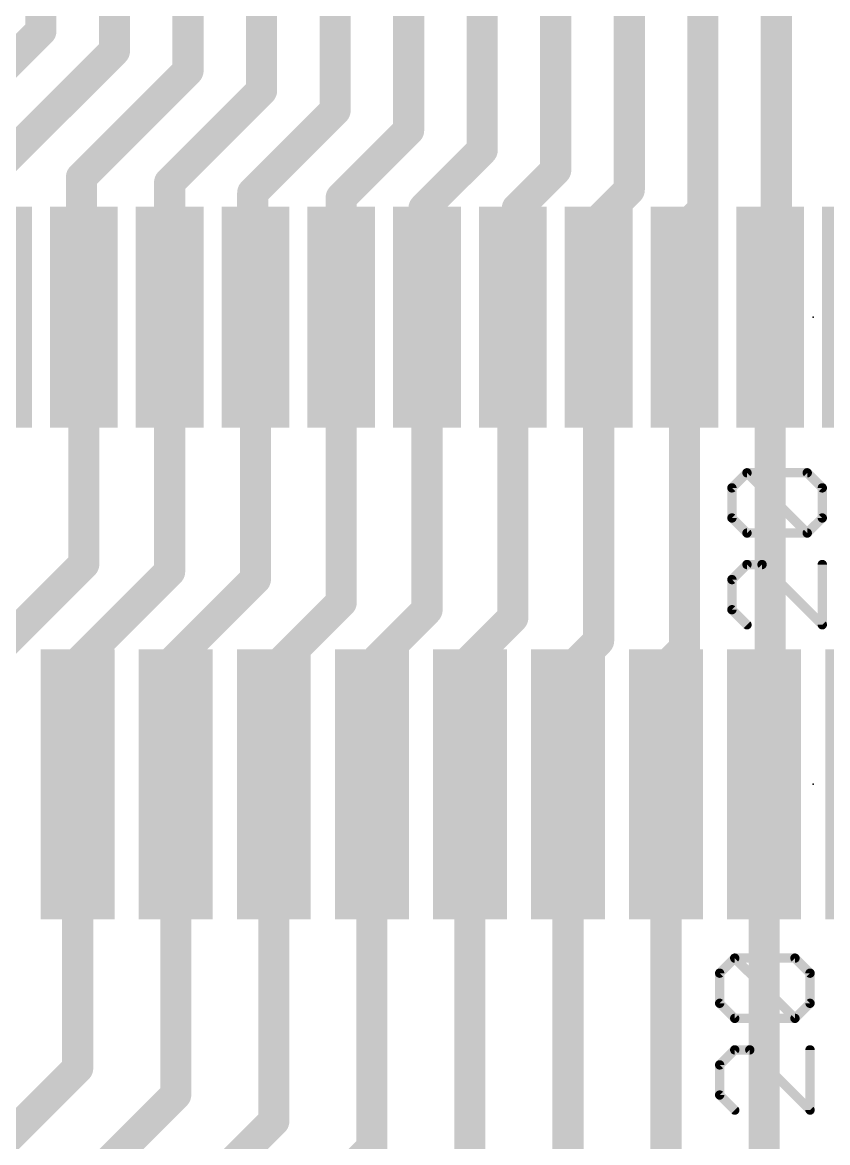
# Model space of a CAD drawing. Extents: x -28 to 28, y -5.2 to 53.3.
# Drawn here: x -6.45 to 0.12, y 8.51 to 17.65 of the extents above; entities that cross this region are included whole.
import ezdxf

# ---------------------------------------------------------------- set-up
doc = ezdxf.new("R2010")
doc.units = 0
for name, color, linetype in [('1', 12, 'CONTINUOUS'), ('21', 40, 'CONTINUOUS'), ('23', 53, 'CONTINUOUS'), ('29', 253, 'CONTINUOUS')]:
    doc.layers.add(name, color=color, linetype=linetype)

# ---------------------------------------------------------------- blocks, each defined once
blk = doc.blocks.new('RECT')
blk.add_solid([(-0.5, -0.5), (0.5, -0.5), (-0.5, 0.5), (0.5, 0.5)])

msp = doc.modelspace()

# ---------------------------------------------------------------- linework, layer by layer
at = {"layer": '1', "const_width": 0.254}
for points in [[(-6.3, 19.812), (-6.3, 17.576)], [(-5.7, 17.414), (-5.7, 19.812)], [(-5.1, 17.252), (-5.1, 19.812)], [(-4.5, 17.09), (-4.5, 19.812)], [(-3.9, 16.928), (-3.9, 19.812)], [(-3.3, 16.766), (-3.3, 19.812)], [(-2.7, 16.604), (-2.7, 19.812)], [(-2.1, 16.442), (-2.1, 19.812)], [(-1.5, 16.28), (-1.5, 19.812)], [(-0.9, 16.118), (-0.9, 19.812)], [(-0.3, 15.702), (-0.3, 19.812)], [(-6.3, 17.576), (-7.366, 16.51)], [(-6.65, 16.464), (-5.7, 17.414)], [(-5.969, 16.383), (-5.1, 17.252)], [(-5.25, 16.34), (-4.5, 17.09)], [(-4.572, 16.256), (-3.9, 16.928)], [(-3.85, 16.216), (-3.3, 16.766)], [(-3.175, 16.129), (-2.7, 16.604)], [(-2.413, 16.129), (-2.1, 16.442)], [(-5.969, 15.24), (-5.969, 16.383)], [(-5.25, 15.24), (-5.25, 16.34)], [(-4.572, 15.621), (-4.572, 16.256)], [(-1.778, 16.002), (-1.5, 16.28)], [(-3.85, 15.24), (-3.85, 16.216)], [(-3.175, 15.494), (-3.175, 16.129)], [(-2.413, 15.367), (-2.413, 16.129)], [(-1.016, 16.002), (-0.9, 16.118)], [(-1.778, 15.113), (-1.778, 16.002)], [(-1.016, 15.494), (-1.016, 16.002)], [(-0.381, 15.621), (-0.3, 15.702)], [(-4.55, 15.599), (-4.572, 15.621)], [(-4.55, 15.24), (-4.55, 15.599)], [(-0.35, 15.59), (-0.381, 15.621)], [(-0.35, 15.24), (-0.35, 15.59)], [(-3.15, 15.469), (-3.175, 15.494)], [(-3.15, 15.24), (-3.15, 15.469)], [(-1.05, 15.46), (-1.016, 15.494)], [(-1.05, 15.24), (-1.05, 15.46)], [(-2.45, 15.33), (-2.413, 15.367)], [(-2.45, 15.24), (-2.45, 15.33)], [(-5.95, 15.24), (-5.969, 15.24)], [(-5.95, 13.227), (-5.95, 15.24)], [(-5.25, 13.165), (-5.25, 15.24)], [(-4.55, 13.103), (-4.55, 15.24)], [(-3.85, 12.914), (-3.85, 15.24)], [(-3.15, 12.852), (-3.15, 15.24)], [(-2.45, 12.79), (-2.45, 15.24)], [(-1.75, 15.24), (-1.75, 15.141)], [(-1.75, 12.601), (-1.75, 15.24)], [(-1.05, 12.539), (-1.05, 15.24)], [(-0.35, 11.715), (-0.35, 15.24)], [(-1.75, 15.141), (-1.778, 15.113)], [(-6.731, 12.446), (-5.95, 13.227)], [(-5.969, 12.446), (-5.25, 13.165)], [(-5.207, 12.446), (-4.55, 13.103)], [(-4.318, 12.446), (-3.85, 12.914)], [(-3.556, 12.446), (-3.15, 12.852)], [(-2.794, 12.446), (-2.45, 12.79)], [(-2.032, 12.319), (-1.75, 12.601)], [(-1.143, 12.446), (-1.05, 12.539)], [(-5.969, 11.684), (-5.969, 12.446)], [(-5.207, 11.557), (-5.207, 12.446)], [(-4.318, 11.557), (-4.318, 12.446)], [(-3.556, 11.557), (-3.556, 12.446)], [(-2.794, 11.557), (-2.794, 12.446)], [(-1.143, 11.684), (-1.143, 12.446)], [(-2.032, 11.303), (-2.032, 12.319)], [(-6, 11.653), (-5.969, 11.684)], [(-1.2, 11.627), (-1.143, 11.684)], [(-0.4, 11.665), (-0.35, 11.715)], [(-0.4, 11.43), (-0.4, 11.665)], [(-6, 11.43), (-6, 11.653)], [(-1.2, 11.43), (-1.2, 11.627)], [(-5.2, 11.55), (-5.207, 11.557)], [(-5.2, 11.43), (-5.2, 11.55)], [(-4.445, 11.43), (-4.318, 11.557)], [(-3.6, 11.513), (-3.556, 11.557)], [(-3.6, 11.43), (-3.6, 11.513)], [(-2.8, 11.551), (-2.794, 11.557)], [(-2.8, 11.43), (-2.8, 11.551)], [(-6, 9.113), (-6, 11.43)], [(-5.2, 8.897), (-5.2, 11.43)], [(-4.4, 11.43), (-4.445, 11.43)], [(-4.4, 8.681), (-4.4, 11.43)], [(-3.6, 8.465), (-3.6, 11.43)], [(-2.8, 8.376), (-2.8, 11.43)], [(-2, 11.43), (-2, 11.335)], [(-2, 8.16), (-2, 11.43)], [(-1.2, 7.944), (-1.2, 11.43)], [(-0.4, 7.22), (-0.4, 11.43)], [(-2, 11.335), (-2.032, 11.303)], [(-7.493, 7.62), (-6, 9.113)], [(-6.604, 7.493), (-5.2, 8.897)], [(-5.588, 7.493), (-4.4, 8.681)], [(-4.445, 7.62), (-3.6, 8.465)]]:
    msp.add_lwpolyline(points, dxfattribs=at)
at = {"layer": '1', "const_width": 0.127}
for points in [[(-6.2551, 17.5311, 1), (-6.3449, 17.6209)], [(-6.3635, 17.576, 1), (-6.2365, 17.576)], [(-5.7635, 17.414, 1), (-5.6365, 17.414)], [(-5.6551, 17.3691, 1), (-5.7449, 17.4589)], [(-5.0551, 17.2071, 1), (-5.1449, 17.2969)], [(-5.1635, 17.252, 1), (-5.0365, 17.252)], [(-4.4551, 17.0451, 1), (-4.5449, 17.1349)], [(-4.5635, 17.09, 1), (-4.4365, 17.09)], [(-3.8551, 16.8831, 1), (-3.9449, 16.9729)], [(-3.9635, 16.928, 1), (-3.8365, 16.928)], [(-3.3635, 16.766, 1), (-3.2365, 16.766)], [(-3.2551, 16.7211, 1), (-3.3449, 16.8109)], [(-2.6551, 16.5591, 1), (-2.7449, 16.6489)], [(-2.7635, 16.604, 1), (-2.6365, 16.604)], [(-2.0551, 16.3971, 1), (-2.1449, 16.4869)], [(-5.9055, 16.383, 1), (-6.0325, 16.383)], [(-6.0139, 16.4279, 1), (-5.9241, 16.3381)], [(-5.1865, 16.34, 1), (-5.3135, 16.34)], [(-2.1635, 16.442, 1), (-2.0365, 16.442)], [(-5.2949, 16.3849, 1), (-5.2051, 16.2951)], [(-4.5085, 16.256, 1), (-4.6355, 16.256)], [(-4.6169, 16.3009, 1), (-4.5271, 16.2111)], [(-1.4551, 16.2351, 1), (-1.5449, 16.3249)], [(-3.7865, 16.216, 1), (-3.9135, 16.216)], [(-3.8949, 16.2609, 1), (-3.8051, 16.1711)], [(-1.5635, 16.28, 1), (-1.4365, 16.28)], [(-3.1115, 16.129, 1), (-3.2385, 16.129)], [(-3.2199, 16.1739, 1), (-3.1301, 16.0841)], [(-2.3495, 16.129, 1), (-2.4765, 16.129)], [(-2.4579, 16.1739, 1), (-2.3681, 16.0841)], [(-0.9635, 16.118, 1), (-0.8365, 16.118)], [(-0.8551, 16.0731, 1), (-0.9449, 16.1629)], [(-1.7145, 16.002, 1), (-1.8415, 16.002)], [(-1.8229, 16.0469, 1), (-1.7331, 15.9571)], [(-0.9525, 16.002, 1), (-1.0795, 16.002)], [(-1.0609, 16.0469, 1), (-0.9711, 15.9571)], [(-0.2551, 15.6571, 1), (-0.3449, 15.7469)], [(-4.5271, 15.6659, 1), (-4.6169, 15.5761)], [(-4.4865, 15.599, 1), (-4.6135, 15.599)], [(-0.3361, 15.6659, 1), (-0.4259, 15.5761)], [(-0.4259, 15.6659, 1), (-0.3361, 15.5761)], [(-0.3635, 15.702, 1), (-0.2365, 15.702)], [(-4.6355, 15.621, 1), (-4.5085, 15.621)], [(-4.5949, 15.5541, 1), (-4.5051, 15.6439)], [(-0.2865, 15.59, 1), (-0.4135, 15.59)], [(-0.3949, 15.5451, 1), (-0.3051, 15.6349)], [(-3.1301, 15.5389, 1), (-3.2199, 15.4491)], [(-3.2385, 15.494, 1), (-3.1115, 15.494)], [(-3.0865, 15.469, 1), (-3.2135, 15.469)], [(-3.1949, 15.4241, 1), (-3.1051, 15.5139)], [(-0.9865, 15.46, 1), (-1.1135, 15.46)], [(-1.0949, 15.5049, 1), (-1.0051, 15.4151)], [(-1.0795, 15.494, 1), (-0.9525, 15.494)], [(-0.9711, 15.4491, 1), (-1.0609, 15.5389)], [(-2.3865, 15.33, 1), (-2.5135, 15.33)], [(-2.3681, 15.3221, 1), (-2.4579, 15.4119)], [(-5.969, 15.3035, 1), (-5.969, 15.1765)], [(-5.8865, 15.24, 1), (-6.0135, 15.24)], [(-5.95, 15.1765, 1), (-5.95, 15.3035)], [(-5.1865, 15.24, 1), (-5.3135, 15.24)], [(-4.4865, 15.24, 1), (-4.6135, 15.24)], [(-3.7865, 15.24, 1), (-3.9135, 15.24)], [(-3.0865, 15.24, 1), (-3.2135, 15.24)], [(-2.4949, 15.3749, 1), (-2.4051, 15.2851)], [(-2.3865, 15.24, 1), (-2.5135, 15.24)], [(-2.4765, 15.367, 1), (-2.3495, 15.367)], [(-1.6865, 15.24, 1), (-1.8135, 15.24)], [(-1.6865, 15.24, 1), (-1.8135, 15.24)], [(-0.9865, 15.24, 1), (-1.1135, 15.24)], [(-0.2865, 15.24, 1), (-0.4135, 15.24)], [(-6.0325, 15.24, 1), (-5.9055, 15.24)], [(-5.3135, 15.24, 1), (-5.1865, 15.24)], [(-4.6135, 15.24, 1), (-4.4865, 15.24)], [(-3.9135, 15.24, 1), (-3.7865, 15.24)], [(-3.2135, 15.24, 1), (-3.0865, 15.24)], [(-2.5135, 15.24, 1), (-2.3865, 15.24)], [(-1.7051, 15.0961, 1), (-1.7949, 15.1859)], [(-1.1135, 15.24, 1), (-0.9865, 15.24)], [(-0.4135, 15.24, 1), (-0.2865, 15.24)], [(-1.8229, 15.1579, 1), (-1.7331, 15.0681)], [(-1.8415, 15.113, 1), (-1.7145, 15.113)], [(-1.8135, 15.141, 1), (-1.6865, 15.141)], [(-5.9051, 13.1821, 1), (-5.9949, 13.2719)], [(-6.0135, 13.227, 1), (-5.8865, 13.227)], [(-5.2051, 13.1201, 1), (-5.2949, 13.2099)], [(-5.3135, 13.165, 1), (-5.1865, 13.165)], [(-4.6135, 13.103, 1), (-4.4865, 13.103)], [(-4.5051, 13.0581, 1), (-4.5949, 13.1479)], [(-3.8051, 12.8691, 1), (-3.8949, 12.9589)], [(-3.9135, 12.914, 1), (-3.7865, 12.914)], [(-3.2135, 12.852, 1), (-3.0865, 12.852)], [(-3.1051, 12.8071, 1), (-3.1949, 12.8969)], [(-2.4051, 12.7451, 1), (-2.4949, 12.8349)], [(-2.5135, 12.79, 1), (-2.3865, 12.79)], [(-1.7051, 12.5561, 1), (-1.7949, 12.6459)], [(-1.8135, 12.601, 1), (-1.6865, 12.601)], [(-1.0051, 12.4941, 1), (-1.0949, 12.5839)], [(-5.9055, 12.446, 1), (-6.0325, 12.446)], [(-6.0139, 12.4909, 1), (-5.9241, 12.4011)], [(-5.1435, 12.446, 1), (-5.2705, 12.446)], [(-5.2519, 12.4909, 1), (-5.1621, 12.4011)], [(-4.2545, 12.446, 1), (-4.3815, 12.446)], [(-4.3629, 12.4909, 1), (-4.2731, 12.4011)], [(-3.4925, 12.446, 1), (-3.6195, 12.446)], [(-3.6009, 12.4909, 1), (-3.5111, 12.4011)], [(-2.7305, 12.446, 1), (-2.8575, 12.446)], [(-2.8389, 12.4909, 1), (-2.7491, 12.4011)], [(-1.0795, 12.446, 1), (-1.2065, 12.446)], [(-1.1879, 12.4909, 1), (-1.0981, 12.4011)], [(-1.1135, 12.539, 1), (-0.9865, 12.539)], [(-1.9685, 12.319, 1), (-2.0955, 12.319)], [(-2.0769, 12.3639, 1), (-1.9871, 12.2741)], [(-5.9241, 11.6391, 1), (-6.0139, 11.7289)], [(-1.0981, 11.6391, 1), (-1.1879, 11.7289)], [(-0.3365, 11.665, 1), (-0.4635, 11.665)], [(-0.3051, 11.6701, 1), (-0.3949, 11.7599)], [(-5.9365, 11.653, 1), (-6.0635, 11.653)], [(-6.0449, 11.6979, 1), (-5.9551, 11.6081)], [(-6.0325, 11.684, 1), (-5.9055, 11.684)], [(-1.1365, 11.627, 1), (-1.2635, 11.627)], [(-1.2449, 11.6719, 1), (-1.1551, 11.5821)], [(-1.2065, 11.684, 1), (-1.0795, 11.684)], [(-0.4449, 11.7099, 1), (-0.3551, 11.6201)], [(-0.4135, 11.715, 1), (-0.2865, 11.715)], [(-5.1621, 11.6019, 1), (-5.2519, 11.5121)], [(-5.2705, 11.557, 1), (-5.1435, 11.557)], [(-5.1365, 11.55, 1), (-5.2635, 11.55)], [(-5.2449, 11.5051, 1), (-5.1551, 11.5949)], [(-4.3815, 11.557, 1), (-4.2545, 11.557)], [(-4.2731, 11.5121, 1), (-4.3629, 11.6019)], [(-3.5365, 11.513, 1), (-3.6635, 11.513)], [(-3.6449, 11.5579, 1), (-3.5551, 11.4681)], [(-3.6195, 11.557, 1), (-3.4925, 11.557)], [(-3.5111, 11.5121, 1), (-3.6009, 11.6019)], [(-2.7365, 11.551, 1), (-2.8635, 11.551)], [(-2.8449, 11.5959, 1), (-2.7551, 11.5061)], [(-2.8575, 11.557, 1), (-2.7305, 11.557)], [(-2.7491, 11.5121, 1), (-2.8389, 11.6019)], [(-5.9365, 11.43, 1), (-6.0635, 11.43)], [(-5.1365, 11.43, 1), (-5.2635, 11.43)], [(-4.445, 11.4935, 1), (-4.445, 11.3665)], [(-4.4899, 11.4749, 1), (-4.4001, 11.3851)], [(-4.3365, 11.43, 1), (-4.4635, 11.43)], [(-4.4, 11.3665, 1), (-4.4, 11.4935)], [(-3.5365, 11.43, 1), (-3.6635, 11.43)], [(-2.7365, 11.43, 1), (-2.8635, 11.43)], [(-1.9365, 11.43, 1), (-2.0635, 11.43)], [(-1.9365, 11.43, 1), (-2.0635, 11.43)], [(-1.1365, 11.43, 1), (-1.2635, 11.43)], [(-0.3365, 11.43, 1), (-0.4635, 11.43)], [(-6.0635, 11.43, 1), (-5.9365, 11.43)], [(-5.2635, 11.43, 1), (-5.1365, 11.43)], [(-3.6635, 11.43, 1), (-3.5365, 11.43)], [(-2.8635, 11.43, 1), (-2.7365, 11.43)], [(-1.9551, 11.2901, 1), (-2.0449, 11.3799)], [(-1.2635, 11.43, 1), (-1.1365, 11.43)], [(-0.4635, 11.43, 1), (-0.3365, 11.43)], [(-2.0769, 11.3479, 1), (-1.9871, 11.2581)], [(-2.0955, 11.303, 1), (-1.9685, 11.303)], [(-2.0635, 11.335, 1), (-1.9365, 11.335)], [(-5.9551, 9.0681, 1), (-6.0449, 9.1579)], [(-6.0635, 9.113, 1), (-5.9365, 9.113)], [(-5.2635, 8.897, 1), (-5.1365, 8.897)], [(-5.1551, 8.8521, 1), (-5.2449, 8.9419)], [(-4.3551, 8.6361, 1), (-4.4449, 8.7259)], [(-4.4635, 8.681, 1), (-4.3365, 8.681)], [(-3.5551, 8.4201, 1), (-3.6449, 8.5099)], [(-3.6635, 8.465, 1), (-3.5365, 8.465)]]:
    msp.add_lwpolyline(points, format="xyb", dxfattribs=at)
at = {"layer": '21', "const_width": 0.0762}
for points in [[(-0.6625, 13.8483), (-0.5397, 13.9712)], [(-0.5397, 13.9712), (-0.0482, 13.9712)], [(-0.0482, 13.4797), (-0.5397, 13.9712)], [(-0.0482, 13.9712), (0.0747, 13.8483)], [(-0.6625, 13.6026), (-0.6625, 13.8483)], [(0.0747, 13.8483), (0.0747, 13.6026)], [(-0.5397, 13.4797), (-0.6625, 13.6026)], [(0.0747, 13.6026), (-0.0482, 13.4797)], [(-0.0482, 13.4797), (-0.5397, 13.4797)], [(-0.5397, 13.2228), (-0.6625, 13.0999)], [(-0.4168, 13.2228), (-0.5397, 13.2228)], [(0.0747, 12.7313), (-0.4168, 13.2228)], [(0.0747, 13.2228), (0.0747, 12.7313)], [(-0.6625, 13.0999), (-0.6625, 12.8541)], [(-0.6625, 12.8541), (-0.5397, 12.7313)], [(-0.7625, 9.8883), (-0.6397, 10.0112)], [(-0.6397, 10.0112), (-0.1482, 10.0112)], [(-0.1482, 9.5197), (-0.6397, 10.0112)], [(-0.1482, 10.0112), (-0.0253, 9.8883)], [(-0.7625, 9.6426), (-0.7625, 9.8883)], [(-0.0253, 9.8883), (-0.0253, 9.6426)], [(-0.6397, 9.5197), (-0.7625, 9.6426)], [(-0.0253, 9.6426), (-0.1482, 9.5197)], [(-0.1482, 9.5197), (-0.6397, 9.5197)], [(-0.6397, 9.2628), (-0.7625, 9.1399)], [(-0.5168, 9.2628), (-0.6397, 9.2628)], [(-0.0253, 8.7713), (-0.5168, 9.2628)], [(-0.0253, 9.2628), (-0.0253, 8.7713)], [(-0.7625, 9.1399), (-0.7625, 8.8941)], [(-0.7625, 8.8941), (-0.6397, 8.7713)]]:
    msp.add_lwpolyline(points, dxfattribs=at)
at = {"layer": '21', "const_width": 0.0381}
for points in [[(-0.5397, 13.9902, 1), (-0.5397, 13.9521)], [(-0.5262, 13.9846, 1), (-0.5531, 13.9577)], [(-0.5262, 13.9577, 1), (-0.5531, 13.9846)], [(-0.0347, 13.9846, 1), (-0.0616, 13.9577)], [(-0.0482, 13.9521, 1), (-0.0482, 13.9902)], [(-0.676, 13.8618, 1), (-0.6491, 13.8348)], [(-0.6435, 13.8483, 1), (-0.6816, 13.8483)], [(0.0938, 13.8483, 1), (0.0557, 13.8483)], [(0.0612, 13.8348, 1), (0.0882, 13.8618)], [(-0.6491, 13.616, 1), (-0.676, 13.5891)], [(-0.6816, 13.6026, 1), (-0.6435, 13.6026)], [(0.0557, 13.6026, 1), (0.0938, 13.6026)], [(0.0882, 13.5891, 1), (0.0612, 13.616)], [(-0.5397, 13.4987, 1), (-0.5397, 13.4606)], [(-0.5531, 13.4662, 1), (-0.5262, 13.4932)], [(-0.0616, 13.4932, 1), (-0.0347, 13.4662)], [(-0.0616, 13.4662, 1), (-0.0347, 13.4932)], [(-0.0482, 13.4606, 1), (-0.0482, 13.4987)], [(-0.5397, 13.2418, 1), (-0.5397, 13.2037)], [(-0.5262, 13.2093, 1), (-0.5531, 13.2362)], [(-0.4033, 13.2362, 1), (-0.4303, 13.2093)], [(-0.4168, 13.2037, 1), (-0.4168, 13.2418)], [(0.0938, 13.2228, 1), (0.0557, 13.2228)], [(-0.676, 13.1134, 1), (-0.6491, 13.0864)], [(-0.6435, 13.0999, 1), (-0.6816, 13.0999)], [(-0.6491, 12.8676, 1), (-0.676, 12.8407)], [(-0.6816, 12.8541, 1), (-0.6435, 12.8541)], [(-0.5531, 12.7178, 1), (-0.5262, 12.7447)], [(0.0557, 12.7313, 1), (0.0938, 12.7313)], [(0.0612, 12.7178, 1), (0.0882, 12.7447)], [(-0.6397, 10.0302, 1), (-0.6397, 9.9921)], [(-0.6262, 10.0246, 1), (-0.6531, 9.9977)], [(-0.6262, 9.9977, 1), (-0.6531, 10.0246)], [(-0.1347, 10.0246, 1), (-0.1616, 9.9977)], [(-0.1482, 9.9921, 1), (-0.1482, 10.0302)], [(-0.7435, 9.8883, 1), (-0.7816, 9.8883)], [(-0.776, 9.9018, 1), (-0.7491, 9.8748)], [(-0.0062, 9.8883, 1), (-0.0444, 9.8883)], [(-0.0388, 9.8748, 1), (-0.0118, 9.9018)], [(-0.7816, 9.6426, 1), (-0.7435, 9.6426)], [(-0.7491, 9.656, 1), (-0.776, 9.6291)], [(-0.0444, 9.6426, 1), (-0.0062, 9.6426)], [(-0.0118, 9.6291, 1), (-0.0388, 9.656)], [(-0.6397, 9.5387, 1), (-0.6397, 9.5006)], [(-0.6531, 9.5062, 1), (-0.6262, 9.5332)], [(-0.1616, 9.5332, 1), (-0.1347, 9.5062)], [(-0.1616, 9.5062, 1), (-0.1347, 9.5332)], [(-0.1482, 9.5006, 1), (-0.1482, 9.5387)], [(-0.6397, 9.2818, 1), (-0.6397, 9.2437)], [(-0.6262, 9.2493, 1), (-0.6531, 9.2762)], [(-0.5033, 9.2762, 1), (-0.5303, 9.2493)], [(-0.5168, 9.2437, 1), (-0.5168, 9.2818)], [(-0.0062, 9.2628, 1), (-0.0444, 9.2628)], [(-0.7435, 9.1399, 1), (-0.7816, 9.1399)], [(-0.776, 9.1534, 1), (-0.7491, 9.1264)], [(-0.7816, 8.8941, 1), (-0.7435, 8.8941)], [(-0.7491, 8.9076, 1), (-0.776, 8.8807)], [(-0.6531, 8.7578, 1), (-0.6262, 8.7847)], [(-0.0444, 8.7713, 1), (-0.0062, 8.7713)], [(-0.0388, 8.7578, 1), (-0.0118, 8.7847)]]:
    msp.add_lwpolyline(points, format="xyb", dxfattribs=at)
at = {"layer": '23'}
for p in [(0, 15.24), (0, 11.43)]:
    msp.add_point(p, dxfattribs=at)

# ---------------------------------------------------------------- block references
at = {"layer": '1', "rotation": 90}
for p, xscale, yscale in [((-5.95, 15.24), 1.6, 0.35), ((-5.25, 15.24), 1.6, 0.35), ((-4.55, 15.24), 1.6, 0.35), ((-3.85, 15.24), 1.6, 0.35), ((-3.15, 15.24), 1.6, 0.35), ((-2.45, 15.24), 1.6, 0.35), ((-1.75, 15.24), 1.6, 0.35), ((-1.05, 15.24), 1.6, 0.35), ((-0.35, 15.24), 1.6, 0.35), ((-6, 11.43), 2, 0.4), ((-5.2, 11.43), 2, 0.4), ((-4.4, 11.43), 2, 0.4), ((-3.6, 11.43), 2, 0.4), ((-2.8, 11.43), 2, 0.4), ((-2, 11.43), 2, 0.4), ((-1.2, 11.43), 2, 0.4), ((-0.4, 11.43), 2, 0.4)]:
    msp.add_blockref('RECT', p, dxfattribs=dict(at, xscale=xscale, yscale=yscale))
at = {"layer": '29', "rotation": 90}
for p, xscale, yscale in [((-6.65, 15.24), 1.8032, 0.5532), ((-5.95, 15.24), 1.8032, 0.5532), ((-5.25, 15.24), 1.8032, 0.5532), ((-4.55, 15.24), 1.8032, 0.5532), ((-3.85, 15.24), 1.8032, 0.5532), ((-3.15, 15.24), 1.8032, 0.5532), ((-2.45, 15.24), 1.8032, 0.5532), ((-1.75, 15.24), 1.8032, 0.5532), ((-1.05, 15.24), 1.8032, 0.5532), ((-0.35, 15.24), 1.8032, 0.5532), ((0.35, 15.24), 1.8032, 0.5532), ((-6, 11.43), 2.2032, 0.6032), ((-5.2, 11.43), 2.2032, 0.6032), ((-4.4, 11.43), 2.2032, 0.6032), ((-3.6, 11.43), 2.2032, 0.6032), ((-2.8, 11.43), 2.2032, 0.6032), ((-2, 11.43), 2.2032, 0.6032), ((-1.2, 11.43), 2.2032, 0.6032), ((-0.4, 11.43), 2.2032, 0.6032), ((0.4, 11.43), 2.2032, 0.6032)]:
    msp.add_blockref('RECT', p, dxfattribs=dict(at, xscale=xscale, yscale=yscale))

doc.saveas('drawing.dxf')
